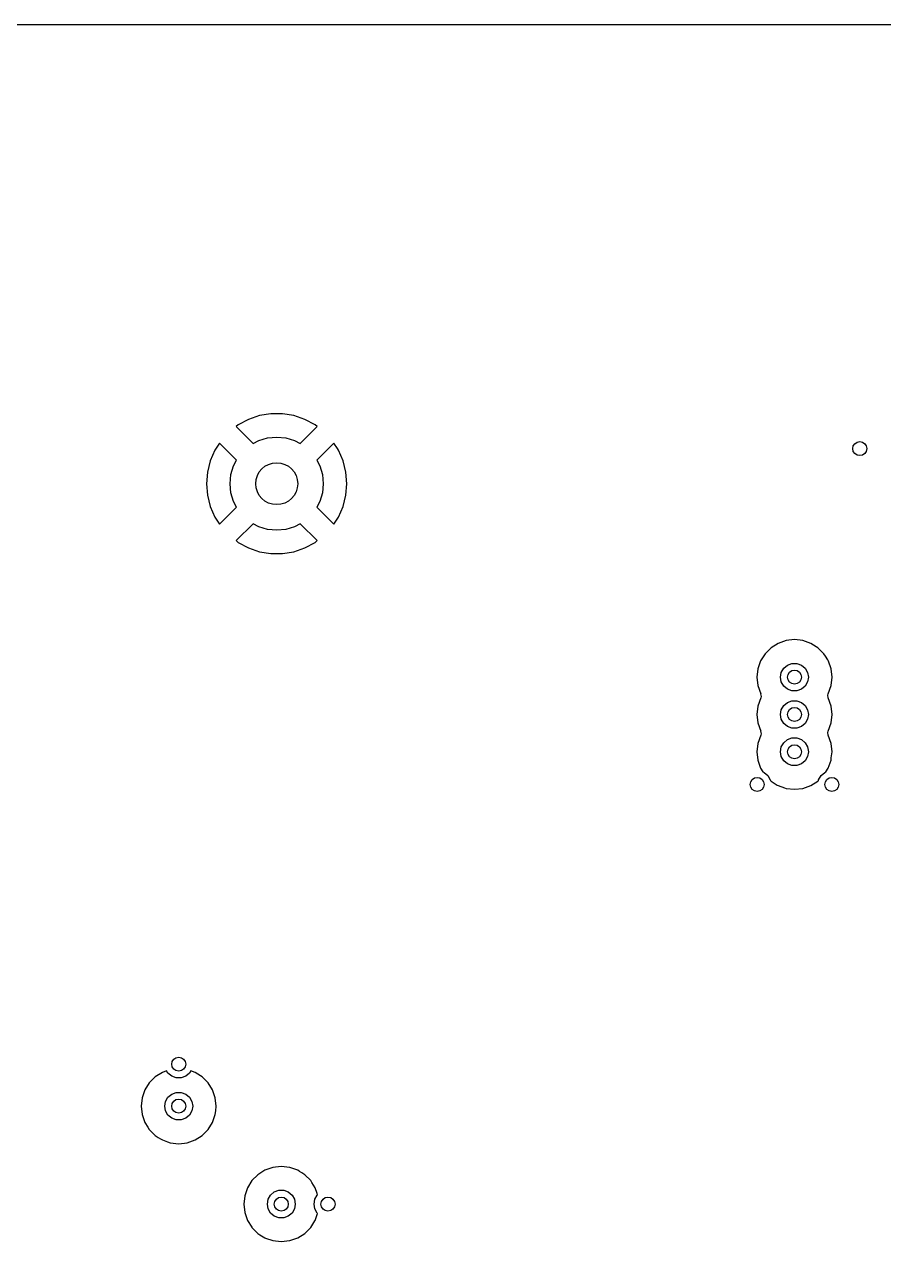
# Model space of a CAD drawing. Extents: x 2.85 to 10.26, y -4.55 to -2.42.
# Drawn here: x 6.752 to 7.477, y -3.449 to -2.421 of the extents above; entities that cross this region are included whole.
import ezdxf

# ---------------------------------------------------------------- set-up
doc = ezdxf.new("R2010")
doc.units = 0
doc.header["$MEASUREMENT"] = 0
doc.layers.add('BLACK', color=7, linetype='CONTINUOUS')

msp = doc.modelspace()

# ---------------------------------------------------------------- linework, layer by layer
at = {"layer": 'BLACK', "linetype": 'CONTINUOUS'}
for p, q in [((3.8435, -2.4213), (10.0473, -2.4213)), ((6.95, -2.7516), (6.9408, -2.7548)), ((6.9597, -2.75), (6.95, -2.7516)), ((6.9695, -2.75), (6.9597, -2.75)), ((6.9791, -2.7516), (6.9695, -2.75)), ((6.9884, -2.7548), (6.9791, -2.7516)), ((6.9322, -2.7594), (6.9303, -2.7609)), ((6.9303, -2.7609), (6.9303, -2.7609)), ((6.9303, -2.7609), (6.9447, -2.7753)), ((6.9408, -2.7548), (6.9322, -2.7594)), ((6.9408, -2.7548), (6.9408, -2.7548)), ((6.9844, -2.7753), (6.9988, -2.7609)), ((6.997, -2.7594), (6.9884, -2.7548)), ((6.9884, -2.7548), (6.9884, -2.7548)), ((6.9988, -2.7609), (6.997, -2.7594)), ((6.9988, -2.7609), (6.9988, -2.7609)), ((6.9164, -2.7748), (6.9125, -2.7809)), ((6.9308, -2.7892), (6.9164, -2.7748)), ((6.9447, -2.7753), (6.9495, -2.7727)), ((6.9495, -2.7727), (6.9569, -2.7704)), ((6.9569, -2.7704), (6.9646, -2.7697)), ((6.9646, -2.7697), (6.9722, -2.7704)), ((6.9722, -2.7704), (6.9796, -2.7727)), ((6.9796, -2.7727), (6.9844, -2.7753)), ((7.0127, -2.7748), (6.9984, -2.7892)), ((7.0158, -2.7795), (7.0127, -2.7748)), ((6.9125, -2.7809), (6.9085, -2.7898)), ((7.0167, -2.7809), (7.0158, -2.7795)), ((7.0206, -2.7898), (7.0167, -2.7809)), ((6.9085, -2.7898), (6.9061, -2.7993)), ((6.926, -2.8014), (6.9282, -2.794)), ((6.9282, -2.794), (6.9308, -2.7892)), ((6.9984, -2.7892), (7.0009, -2.794)), ((7.0009, -2.794), (7.0032, -2.8014)), ((7.023, -2.7993), (7.0206, -2.7898)), ((6.9061, -2.7993), (6.9053, -2.8091)), ((6.9061, -2.7993), (6.9061, -2.7993)), ((6.9252, -2.8091), (6.926, -2.8014)), ((7.0032, -2.8014), (7.0039, -2.8091)), ((7.0238, -2.8091), (7.023, -2.7993)), ((7.023, -2.7993), (7.023, -2.7993)), ((6.9053, -2.8091), (6.9061, -2.8188)), ((6.9053, -2.8091), (6.9053, -2.8091)), ((6.926, -2.8167), (6.9252, -2.8091)), ((7.0039, -2.8091), (7.0032, -2.8167)), ((7.023, -2.8188), (7.0238, -2.8091)), ((7.0238, -2.8091), (7.0238, -2.8091)), ((6.9061, -2.8188), (6.9061, -2.8188)), ((6.9061, -2.8188), (6.9085, -2.8283)), ((6.9282, -2.8241), (6.926, -2.8167)), ((6.9308, -2.8289), (6.9282, -2.8241)), ((7.0009, -2.8241), (6.9984, -2.8289)), ((7.0032, -2.8167), (7.0009, -2.8241)), ((7.0206, -2.8283), (7.023, -2.8188)), ((7.023, -2.8188), (7.023, -2.8188)), ((6.9085, -2.8283), (6.9125, -2.8373)), ((6.9164, -2.8433), (6.9308, -2.8289)), ((6.9984, -2.8289), (7.0127, -2.8433)), ((7.0167, -2.8373), (7.0206, -2.8283)), ((6.9125, -2.8373), (6.9164, -2.8433)), ((6.9447, -2.8429), (6.9303, -2.8572)), ((6.9495, -2.8454), (6.9447, -2.8429)), ((6.9569, -2.8477), (6.9495, -2.8454)), ((6.9796, -2.8454), (6.9722, -2.8477)), ((6.9844, -2.8429), (6.9796, -2.8454)), ((6.9988, -2.8572), (6.9844, -2.8429)), ((7.0127, -2.8433), (7.0167, -2.8373)), ((6.9646, -2.8484), (6.9569, -2.8477)), ((6.9722, -2.8477), (6.9646, -2.8484)), ((6.9303, -2.8572), (6.9322, -2.8587)), ((6.9322, -2.8587), (6.9322, -2.8587)), ((6.9322, -2.8587), (6.9408, -2.8633)), ((6.9408, -2.8633), (6.9408, -2.8633)), ((6.9408, -2.8633), (6.95, -2.8665)), ((6.95, -2.8665), (6.9597, -2.8681)), ((6.9695, -2.8681), (6.9791, -2.8665)), ((6.9791, -2.8665), (6.9884, -2.8633)), ((6.9884, -2.8633), (6.997, -2.8587)), ((6.9884, -2.8633), (6.9884, -2.8633)), ((6.997, -2.8587), (6.9988, -2.8572)), ((6.997, -2.8587), (6.997, -2.8587)), ((6.9597, -2.8681), (6.9695, -2.8681)), ((7.3818, -2.9476), (7.3768, -2.9527)), ((7.3878, -2.9439), (7.3818, -2.9476)), ((7.3945, -2.9415), (7.3878, -2.9439)), ((7.4016, -2.9407), (7.3945, -2.9415)), ((7.3945, -2.9415), (7.3945, -2.9415)), ((7.4086, -2.9415), (7.4016, -2.9407)), ((7.4016, -2.9407), (7.4016, -2.9407)), ((7.4153, -2.9439), (7.4086, -2.9415)), ((7.4086, -2.9415), (7.4086, -2.9415)), ((7.4199, -2.9468), (7.4153, -2.9439)), ((7.4213, -2.9476), (7.4199, -2.9468)), ((7.4264, -2.9527), (7.4213, -2.9476)), ((7.373, -2.9587), (7.3707, -2.9654)), ((7.3768, -2.9527), (7.373, -2.9587)), ((7.4277, -2.9547), (7.4264, -2.9527)), ((7.4297, -2.9579), (7.4277, -2.9547)), ((7.4301, -2.9587), (7.4297, -2.9579)), ((7.4302, -2.9588), (7.4301, -2.9587)), ((7.4325, -2.9654), (7.4302, -2.9588)), ((7.3707, -2.9654), (7.3699, -2.9724)), ((7.3707, -2.9654), (7.3707, -2.9654)), ((7.3898, -2.9724), (7.3905, -2.9684)), ((7.3905, -2.9684), (7.3925, -2.9648)), ((7.3925, -2.9648), (7.3957, -2.9622)), ((7.3957, -2.9622), (7.3995, -2.9608)), ((7.3995, -2.9608), (7.4036, -2.9608)), ((7.4036, -2.9608), (7.4075, -2.9622)), ((7.4075, -2.9622), (7.4106, -2.9648)), ((7.4106, -2.9648), (7.4127, -2.9684)), ((7.4127, -2.9684), (7.4134, -2.9724)), ((7.4333, -2.9724), (7.4325, -2.9654)), ((7.4325, -2.9654), (7.4325, -2.9654)), ((7.3699, -2.9724), (7.3707, -2.9795)), ((7.3699, -2.9724), (7.3699, -2.9724)), ((7.3707, -2.9795), (7.3707, -2.9795)), ((7.3707, -2.9795), (7.3731, -2.9865)), ((7.3905, -2.9765), (7.3898, -2.9724)), ((7.3925, -2.98), (7.3905, -2.9765)), ((7.3957, -2.9827), (7.3925, -2.98)), ((7.4106, -2.98), (7.4075, -2.9827)), ((7.4127, -2.9765), (7.4106, -2.98)), ((7.4134, -2.9724), (7.4127, -2.9765)), ((7.4301, -2.9865), (7.4325, -2.9795)), ((7.4325, -2.9795), (7.4333, -2.9724)), ((7.4325, -2.9795), (7.4325, -2.9795)), ((7.4333, -2.9724), (7.4333, -2.9724)), ((7.3731, -2.9899), (7.3707, -2.9969)), ((7.3731, -2.9865), (7.373, -2.9865)), ((7.373, -2.9865), (7.3734, -2.9888)), ((7.3734, -2.9888), (7.3731, -2.9899)), ((7.3731, -2.9899), (7.3731, -2.9899)), ((7.3995, -2.9841), (7.3957, -2.9827)), ((7.4036, -2.9841), (7.3995, -2.9841)), ((7.4075, -2.9827), (7.4036, -2.9841)), ((7.4298, -2.9876), (7.4301, -2.9865)), ((7.4301, -2.9899), (7.4298, -2.9876)), ((7.4301, -2.9865), (7.4301, -2.9865)), ((7.4325, -2.9969), (7.4301, -2.9899)), ((7.4301, -2.9899), (7.4301, -2.9899)), ((7.3707, -2.9969), (7.3699, -3.0039)), ((7.3707, -2.9969), (7.3707, -2.9969)), ((7.3898, -3.0039), (7.3905, -2.9999)), ((7.3905, -2.9999), (7.3925, -2.9963)), ((7.3925, -2.9963), (7.3957, -2.9937)), ((7.3957, -2.9937), (7.3995, -2.9923)), ((7.3995, -2.9923), (7.4036, -2.9923)), ((7.4036, -2.9923), (7.4075, -2.9937)), ((7.4075, -2.9937), (7.4106, -2.9963)), ((7.4106, -2.9963), (7.4127, -2.9999)), ((7.4127, -2.9999), (7.4134, -3.0039)), ((7.4333, -3.0039), (7.4325, -2.9969)), ((7.4325, -2.9969), (7.4325, -2.9969)), ((7.3699, -3.0039), (7.3699, -3.0039)), ((7.3699, -3.0039), (7.3707, -3.011)), ((7.3707, -3.011), (7.3707, -3.011)), ((7.3707, -3.011), (7.3731, -3.018)), ((7.3905, -3.008), (7.3898, -3.0039)), ((7.3925, -3.0115), (7.3905, -3.008)), ((7.4127, -3.008), (7.4106, -3.0115)), ((7.4134, -3.0039), (7.4127, -3.008)), ((7.4301, -3.018), (7.4325, -3.011)), ((7.4325, -3.011), (7.4333, -3.0039)), ((7.4325, -3.011), (7.4325, -3.011)), ((7.4333, -3.0039), (7.4333, -3.0039)), ((7.3731, -3.0214), (7.3707, -3.0284)), ((7.3731, -3.018), (7.373, -3.018)), ((7.373, -3.018), (7.3734, -3.0203)), ((7.3734, -3.0203), (7.3731, -3.0214)), ((7.3731, -3.0214), (7.3731, -3.0214)), ((7.3957, -3.0142), (7.3925, -3.0115)), ((7.3995, -3.0156), (7.3957, -3.0142)), ((7.4036, -3.0156), (7.3995, -3.0156)), ((7.4075, -3.0142), (7.4036, -3.0156)), ((7.4106, -3.0115), (7.4075, -3.0142)), ((7.4298, -3.0191), (7.4301, -3.018)), ((7.4301, -3.0214), (7.4298, -3.0191)), ((7.4301, -3.018), (7.4301, -3.018)), ((7.4325, -3.0284), (7.4301, -3.0214)), ((7.4301, -3.0214), (7.4301, -3.0214)), ((7.3707, -3.0284), (7.3699, -3.0354)), ((7.3707, -3.0284), (7.3707, -3.0284)), ((7.3898, -3.0354), (7.3905, -3.0314)), ((7.3905, -3.0314), (7.3925, -3.0278)), ((7.3925, -3.0278), (7.3957, -3.0252)), ((7.3957, -3.0252), (7.3995, -3.0238)), ((7.3995, -3.0238), (7.4036, -3.0238)), ((7.4036, -3.0238), (7.4075, -3.0252)), ((7.4075, -3.0252), (7.4106, -3.0278)), ((7.4106, -3.0278), (7.4127, -3.0314)), ((7.4127, -3.0314), (7.4134, -3.0354)), ((7.4333, -3.0354), (7.4325, -3.0284)), ((7.4325, -3.0284), (7.4325, -3.0284)), ((7.3699, -3.0354), (7.3699, -3.0354)), ((7.3699, -3.0354), (7.3707, -3.0425)), ((7.3905, -3.0395), (7.3898, -3.0354)), ((7.3925, -3.043), (7.3905, -3.0395)), ((7.4127, -3.0395), (7.4106, -3.043)), ((7.4134, -3.0354), (7.4127, -3.0395)), ((7.4325, -3.0425), (7.4327, -3.0405)), ((7.4327, -3.0405), (7.4333, -3.0354)), ((7.4333, -3.0354), (7.4333, -3.0354)), ((7.3707, -3.0425), (7.3707, -3.0425)), ((7.3707, -3.0425), (7.373, -3.0492)), ((7.373, -3.0492), (7.375, -3.0524)), ((7.375, -3.0524), (7.376, -3.0528)), ((7.3957, -3.0457), (7.3925, -3.043)), ((7.3995, -3.0471), (7.3957, -3.0457)), ((7.4036, -3.0471), (7.3995, -3.0471)), ((7.4075, -3.0457), (7.4036, -3.0471)), ((7.4106, -3.043), (7.4075, -3.0457)), ((7.4272, -3.0528), (7.4281, -3.0524)), ((7.4281, -3.0524), (7.4301, -3.0492)), ((7.4301, -3.0492), (7.4325, -3.0425)), ((7.376, -3.0528), (7.3791, -3.0554)), ((7.3791, -3.0554), (7.3812, -3.059)), ((7.3812, -3.059), (7.3813, -3.0597)), ((7.3813, -3.0597), (7.3818, -3.0602)), ((7.3818, -3.0602), (7.3845, -3.0619)), ((7.3845, -3.0619), (7.3871, -3.0636)), ((7.4153, -3.064), (7.4213, -3.0602)), ((7.4213, -3.0602), (7.4218, -3.0597)), ((7.4218, -3.0597), (7.422, -3.059)), ((7.422, -3.059), (7.424, -3.0554)), ((7.424, -3.0554), (7.4272, -3.0528)), ((7.3871, -3.0636), (7.3878, -3.064)), ((7.3878, -3.064), (7.3932, -3.0659)), ((7.3932, -3.0659), (7.3945, -3.0664)), ((7.3945, -3.0664), (7.3945, -3.0664)), ((7.3945, -3.0664), (7.4016, -3.0671)), ((7.4016, -3.0671), (7.4086, -3.0664)), ((7.4016, -3.0671), (7.4016, -3.0671)), ((7.4016, -3.0671), (7.4016, -3.0671)), ((7.4086, -3.0664), (7.4153, -3.064)), ((7.4086, -3.0664), (7.4086, -3.0664)), ((7.4086, -3.0664), (7.4086, -3.0664)), ((6.8681, -3.3061), (6.8621, -3.3098)), ((6.8717, -3.3048), (6.8681, -3.3061)), ((6.8728, -3.3068), (6.8717, -3.3048)), ((6.876, -3.3094), (6.8728, -3.3068)), ((6.8909, -3.3068), (6.8878, -3.3094)), ((6.8921, -3.3048), (6.8909, -3.3068)), ((6.8957, -3.3061), (6.8921, -3.3048)), ((6.9004, -3.309), (6.8957, -3.3061)), ((6.9017, -3.3098), (6.9004, -3.309)), ((6.8571, -3.3149), (6.8533, -3.3209)), ((6.8621, -3.3098), (6.8571, -3.3149)), ((6.8798, -3.3108), (6.876, -3.3094)), ((6.8839, -3.3108), (6.8798, -3.3108)), ((6.8878, -3.3094), (6.8839, -3.3108)), ((6.9067, -3.3149), (6.9017, -3.3098)), ((6.9105, -3.3209), (6.9067, -3.3149)), ((6.851, -3.3276), (6.8502, -3.3346)), ((6.8533, -3.3209), (6.851, -3.3276)), ((6.851, -3.3276), (6.851, -3.3276)), ((6.8708, -3.3306), (6.8728, -3.3271)), ((6.8728, -3.3271), (6.876, -3.3244)), ((6.876, -3.3244), (6.8798, -3.323)), ((6.8798, -3.323), (6.8839, -3.323)), ((6.8839, -3.323), (6.8878, -3.3244)), ((6.8878, -3.3244), (6.8909, -3.3271)), ((6.8909, -3.3271), (6.893, -3.3306)), ((6.9125, -3.3268), (6.9105, -3.3209)), ((6.9128, -3.3276), (6.9125, -3.3268)), ((6.9136, -3.3346), (6.9128, -3.3276)), ((6.9128, -3.3276), (6.9128, -3.3276)), ((6.8502, -3.3346), (6.851, -3.3417)), ((6.8502, -3.3346), (6.8502, -3.3346)), ((6.8701, -3.3346), (6.8708, -3.3306)), ((6.8708, -3.3387), (6.8701, -3.3346)), ((6.8728, -3.3422), (6.8708, -3.3387)), ((6.893, -3.3387), (6.8909, -3.3422)), ((6.893, -3.3306), (6.8937, -3.3346)), ((6.8937, -3.3346), (6.893, -3.3387)), ((6.9128, -3.3416), (6.9132, -3.3386)), ((6.9132, -3.3386), (6.9136, -3.3346)), ((6.9136, -3.3346), (6.9136, -3.3346)), ((6.851, -3.3417), (6.851, -3.3417)), ((6.851, -3.3417), (6.8533, -3.3484)), ((6.8533, -3.3484), (6.8559, -3.3525)), ((6.876, -3.3449), (6.8728, -3.3422)), ((6.8798, -3.3463), (6.876, -3.3449)), ((6.8839, -3.3463), (6.8798, -3.3463)), ((6.8878, -3.3449), (6.8839, -3.3463)), ((6.8909, -3.3422), (6.8878, -3.3449)), ((6.9067, -3.3544), (6.9105, -3.3484)), ((6.9105, -3.3484), (6.9128, -3.3417)), ((6.9128, -3.3417), (6.9128, -3.3416)), ((6.8559, -3.3525), (6.8571, -3.3544)), ((6.8571, -3.3544), (6.8621, -3.3594)), ((6.8621, -3.3594), (6.8646, -3.361)), ((6.8957, -3.3632), (6.9017, -3.3594)), ((6.9017, -3.3594), (6.9067, -3.3544)), ((6.8646, -3.361), (6.8666, -3.3622)), ((6.8666, -3.3622), (6.8681, -3.3632)), ((6.8681, -3.3632), (6.8724, -3.3647)), ((6.8724, -3.3647), (6.8748, -3.3656)), ((6.8748, -3.3656), (6.8748, -3.3656)), ((6.8748, -3.3656), (6.8819, -3.3664)), ((6.8819, -3.3664), (6.8889, -3.3656)), ((6.8819, -3.3664), (6.8819, -3.3664)), ((6.8819, -3.3664), (6.8819, -3.3664)), ((6.8889, -3.3656), (6.8957, -3.3632)), ((6.8889, -3.3656), (6.8889, -3.3656)), ((6.8889, -3.3656), (6.8889, -3.3656)), ((6.9547, -3.3887), (6.9487, -3.3925)), ((6.9614, -3.3864), (6.9547, -3.3887)), ((6.9685, -3.3856), (6.9614, -3.3864)), ((6.9614, -3.3864), (6.9614, -3.3864)), ((6.9756, -3.3864), (6.9685, -3.3856)), ((6.9685, -3.3856), (6.9685, -3.3856)), ((6.9823, -3.3887), (6.9756, -3.3864)), ((6.9756, -3.3864), (6.9756, -3.3864)), ((6.9839, -3.3898), (6.9823, -3.3887)), ((6.9859, -3.391), (6.9839, -3.3898)), ((6.9883, -3.3925), (6.9859, -3.391)), ((6.9437, -3.3975), (6.9399, -3.4036)), ((6.9487, -3.3925), (6.9437, -3.3975)), ((6.9933, -3.3975), (6.9883, -3.3925)), ((6.9942, -3.399), (6.9933, -3.3975)), ((6.997, -3.4035), (6.9942, -3.399)), ((6.9376, -3.4103), (6.9368, -3.4173)), ((6.9399, -3.4036), (6.9376, -3.4103)), ((6.9376, -3.4103), (6.9376, -3.4103)), ((6.9574, -3.4133), (6.9595, -3.4097)), ((6.9595, -3.4097), (6.9626, -3.4071)), ((6.9626, -3.4071), (6.9665, -3.4057)), ((6.9665, -3.4057), (6.9706, -3.4057)), ((6.9706, -3.4057), (6.9744, -3.4071)), ((6.9744, -3.4071), (6.9776, -3.4097)), ((6.9776, -3.4097), (6.9796, -3.4133)), ((6.9968, -3.4133), (6.9988, -3.4097)), ((6.9971, -3.4036), (6.997, -3.4035)), ((6.9988, -3.4084), (6.9971, -3.4036)), ((6.9991, -3.4095), (6.9988, -3.4084)), ((6.9988, -3.4097), (6.9991, -3.4095)), ((6.9368, -3.4173), (6.9376, -3.4244)), ((6.9368, -3.4173), (6.9368, -3.4173)), ((6.9567, -3.4173), (6.9574, -3.4133)), ((6.9574, -3.4214), (6.9567, -3.4173)), ((6.9595, -3.4249), (6.9574, -3.4214)), ((6.9796, -3.4214), (6.9776, -3.4249)), ((6.9796, -3.4133), (6.9803, -3.4173)), ((6.9803, -3.4173), (6.9796, -3.4214)), ((6.9961, -3.4173), (6.9968, -3.4133)), ((6.9968, -3.4214), (6.9961, -3.4173)), ((6.9988, -3.4249), (6.9968, -3.4214)), ((6.9376, -3.4244), (6.9376, -3.4244)), ((6.9376, -3.4244), (6.9399, -3.4311)), ((6.9399, -3.4311), (6.9435, -3.4368)), ((6.9626, -3.4276), (6.9595, -3.4249)), ((6.9665, -3.429), (6.9626, -3.4276)), ((6.9706, -3.429), (6.9665, -3.429)), ((6.9744, -3.4276), (6.9706, -3.429)), ((6.9776, -3.4249), (6.9744, -3.4276)), ((6.9933, -3.4371), (6.9969, -3.4314)), ((6.9969, -3.4314), (6.9971, -3.4311)), ((6.9971, -3.4311), (6.9991, -3.4252)), ((6.9991, -3.4252), (6.9988, -3.4249)), ((6.9435, -3.4368), (6.9437, -3.4371)), ((6.9437, -3.4371), (6.9487, -3.4421)), ((6.9487, -3.4421), (6.9505, -3.4432)), ((6.9823, -3.4459), (6.9883, -3.4421)), ((6.9883, -3.4421), (6.9933, -3.4371)), ((6.9505, -3.4432), (6.9546, -3.4458)), ((6.9546, -3.4458), (6.9547, -3.4459)), ((6.9547, -3.4459), (6.9552, -3.4461)), ((6.9552, -3.4461), (6.9614, -3.4482)), ((6.9614, -3.4482), (6.9614, -3.4482)), ((6.9614, -3.4482), (6.9685, -3.449)), ((6.9685, -3.449), (6.9756, -3.4482)), ((6.9685, -3.449), (6.9685, -3.449)), ((6.9685, -3.449), (6.9685, -3.449)), ((6.9756, -3.4482), (6.9823, -3.4459)), ((6.9756, -3.4482), (6.9756, -3.4482)), ((6.9756, -3.4482), (6.9756, -3.4482))]:
    msp.add_line(p, q, dxfattribs=at)
at = {"layer": 'BLACK'}
for centre, radius in [((7.4567, -2.7795), 0.00591), ((6.9646, -2.8091), 0.0177), ((7.4016, -2.9724), 0.00591), ((7.4016, -3.0039), 0.00591), ((7.4016, -3.0354), 0.00591), ((7.3701, -3.063), 0.00591), ((7.4331, -3.063), 0.00591), ((6.8819, -3.2992), 0.00591), ((6.8819, -3.3346), 0.00591), ((6.9685, -3.4173), 0.00591), ((7.0079, -3.4173), 0.00591)]:
    msp.add_circle(centre, radius, dxfattribs=at)

doc.saveas('drawing.dxf')
